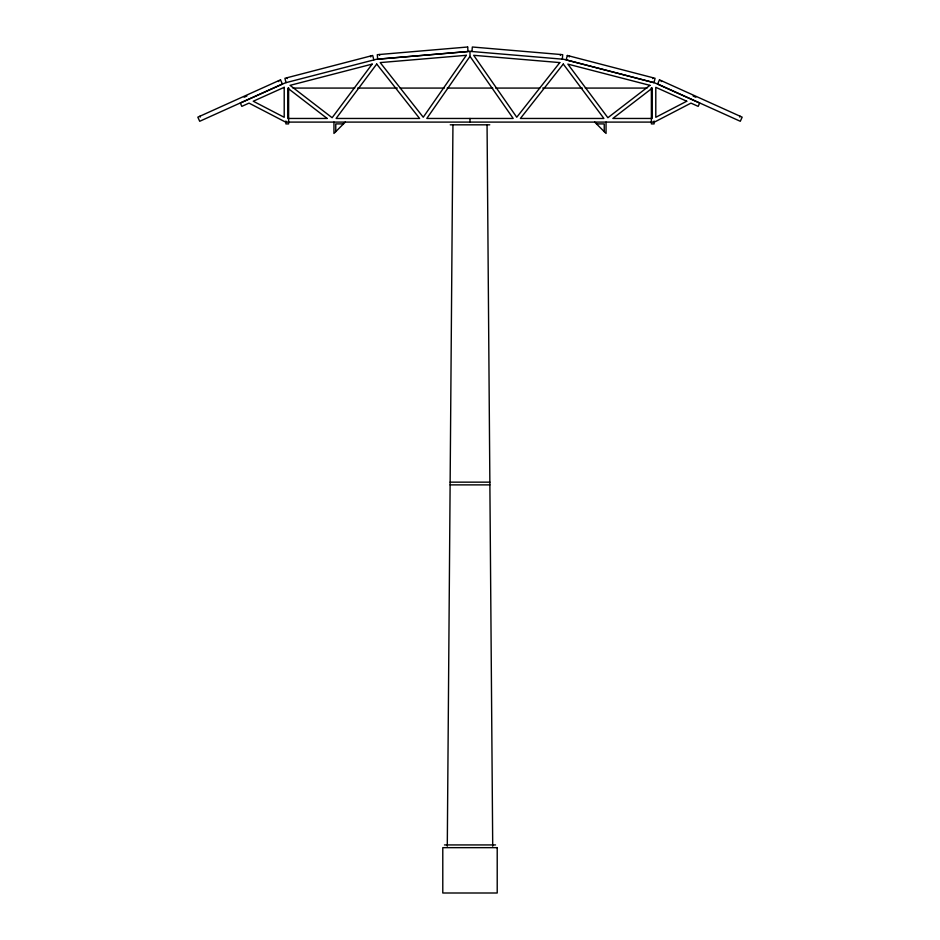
<?xml version="1.0" encoding="UTF-8"?>
<svg xmlns="http://www.w3.org/2000/svg" width="940" height="940" viewBox="0 0 940 940"><rect width="100%" height="100%" fill="white"/><g stroke="black" fill="none" stroke-linecap="round" stroke-linejoin="round"><path stroke-width="1.41" d="M447.287 846.188L452.939 125.032M471.951 51.524L472.338 47L562.707 54.684L562.32 59.197M560.369 55.39L560.452 54.485M569.276 56.917L569.511 56.036M652.666 78.596L652.9 77.726M661.196 81.604L661.56 80.781M739.721 117.054L740.097 116.219M470 56.353L426.807 118.463L513.193 118.463L470 56.353L470 51.348L563.624 59.267L654.581 82.802L699.666 103.048L698.185 106.361L690.971 103.118L654.428 122.094L285.572 122.094L249.03 103.118L241.815 106.361L240.334 103.048L285.419 82.802L376.376 59.267L470 51.348M345.297 122.094L333.959 133.433L333.959 122.094M244.2 97.219L246.868 96.021M293.022 88.078L354.709 88.078M357.647 88.078L397.303 88.078M400.24 88.078L444.303 88.078M447.24 88.078L492.76 88.078M495.697 88.078L539.76 88.078M542.697 88.078L582.354 88.078M585.291 88.078L646.979 88.078M343.476 123.904L335.768 123.904L335.768 131.612M596.524 123.904L604.232 123.904L604.232 131.612M450.237 124.82L489.764 124.82M450.143 482.149L489.858 482.149M450.143 484.876L489.858 484.876M444.467 844.931L495.533 844.931M693.133 96.021L695.8 97.219M594.703 122.094L606.042 133.433L606.042 122.094M278.44 80.781L278.804 81.604M199.903 116.219L200.279 117.054M373.826 59.855L372.687 55.472L284.914 78.29L286.054 82.685M370.489 56.036L370.724 56.917M287.1 77.726L287.334 78.596M379.548 54.485L379.631 55.39M487.061 125.032L492.713 846.188M654.111 121.013L654.111 123.904L651.385 123.904L651.385 87.714M470 118.463L470 122.094M288.615 87.714L288.615 123.904L285.889 123.904L285.889 121.013M567.313 55.472L566.174 59.855L653.946 82.685L655.086 78.29L567.313 55.472M659.492 79.841L657.636 83.977L740.297 121.284L742.165 117.159L659.492 79.841M466.311 55.307L423.247 117.23L380.195 62.592L466.311 55.307M372.146 64.12L332.126 117.723L290.072 85.352L372.146 64.12M376.717 64.049L336.097 118.463L419.604 118.463L376.717 64.049M559.805 62.592L516.753 117.23L473.69 55.307L559.805 62.592M563.283 64.049L520.396 118.463L603.903 118.463L563.283 64.049M649.928 85.352L607.875 117.723L567.854 64.12L649.928 85.352M652.172 88.207L612.857 118.463L652.172 118.463L652.172 88.207M686.741 101.226L655.791 117.3L655.791 87.326L686.741 101.226M280.508 79.841L197.835 117.159L199.703 121.284L282.364 83.977L280.508 79.841M284.209 87.326L253.26 101.226L284.209 117.3L284.209 87.326M467.662 47L377.293 54.684L377.68 59.197L468.049 51.524L467.662 47M327.144 118.463L287.828 118.463L287.828 88.207L327.144 118.463M497.213 847.657L442.787 847.657L442.787 893L497.213 893L497.213 847.657"/></g></svg>
